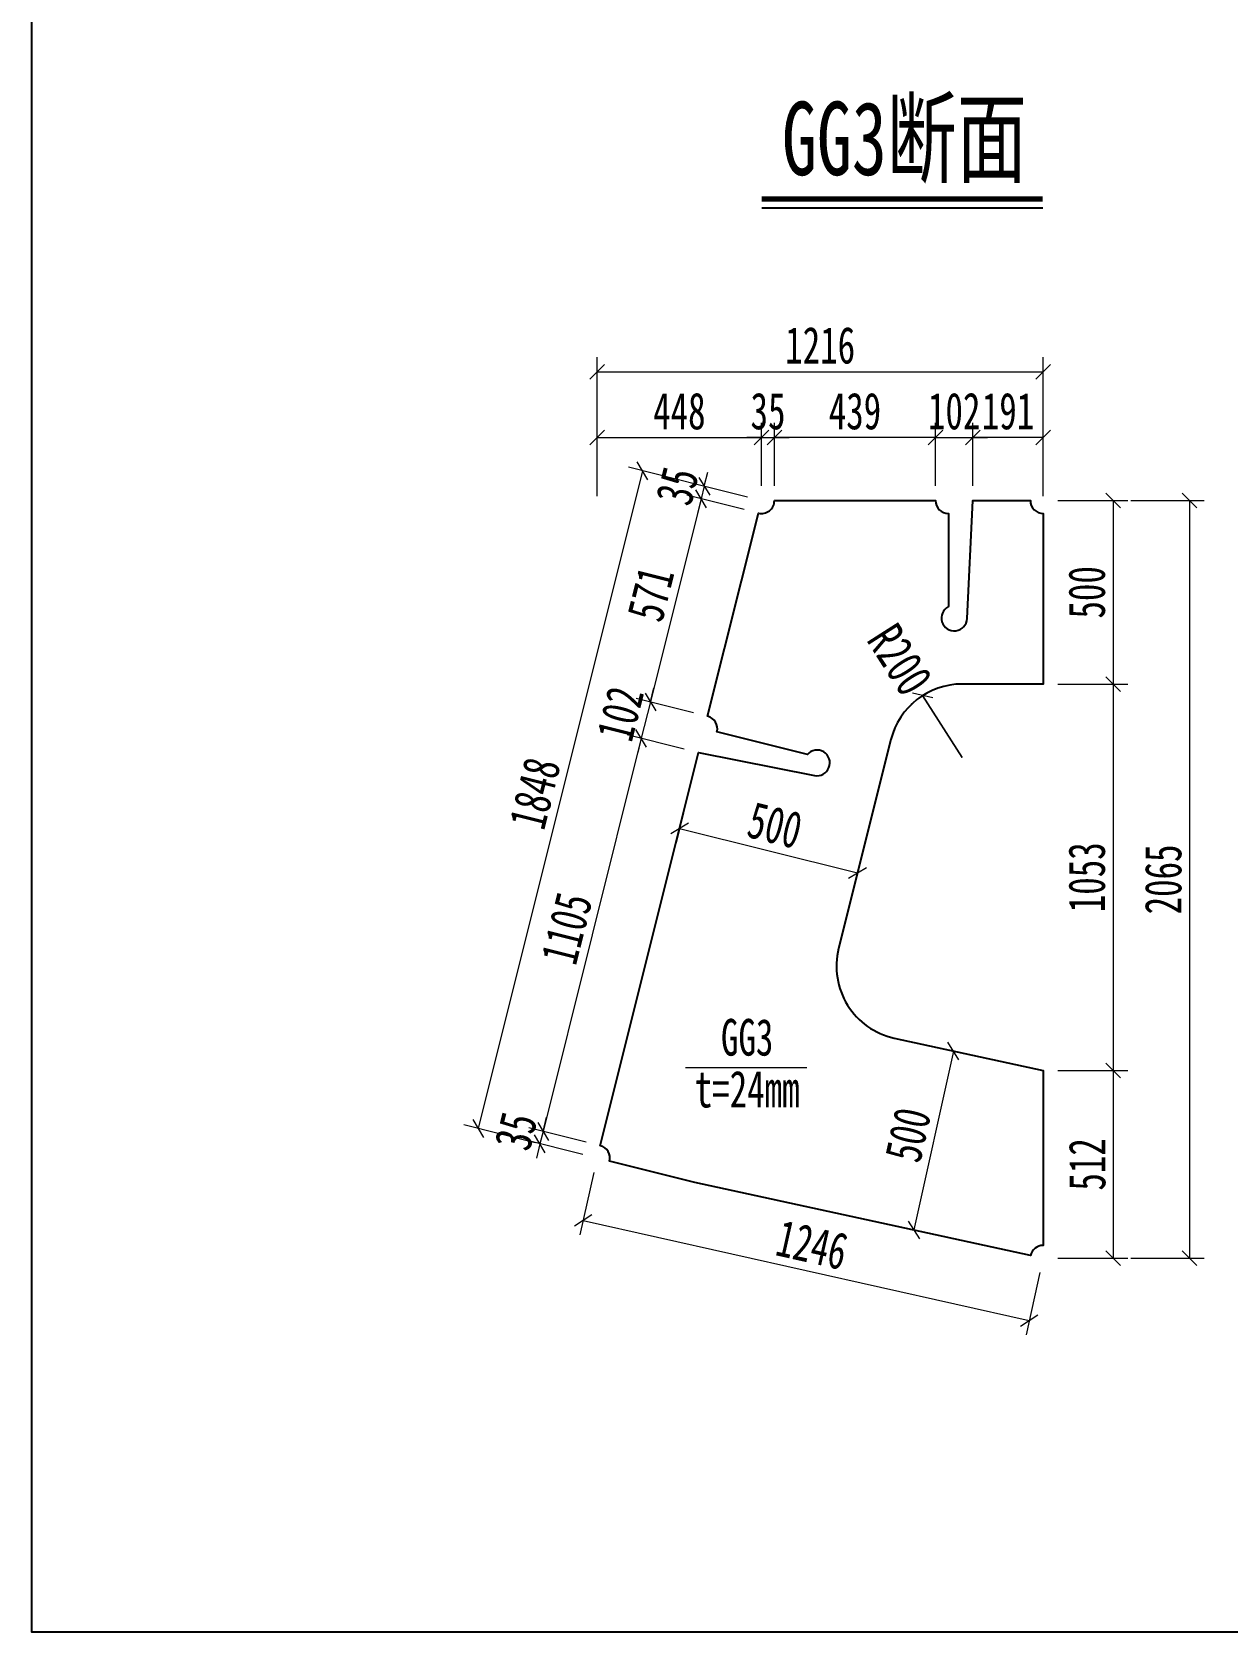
# Model space of a CAD drawing. Header units: millimetres. Extents: x -89049 to 410567, y -307459 to -100425.
# Drawn here: x 153573 to 156833, y -295945 to -291584 of the extents above; entities that cross this region are included whole.
import ezdxf
from ezdxf.enums import TextEntityAlignment as Align

# ---------------------------------------------------------------- set-up
doc = ezdxf.new("R2010")
doc.units = ezdxf.units.MM
doc.layers.get('Defpoints').update_dxf_attribs({"color": 8})
for name, color, linetype, lineweight in [('文字', 7, 'Continuous', 15), ('标注线及字体', 2, 'Continuous', 15), ('细实线', 4, 'Continuous', 15), ('钢板粗线', 1, 'Continuous', 25)]:
    doc.layers.add(name, color=color, linetype=linetype, lineweight=lineweight)
doc.styles.add('111', font='', dxfattribs={"width": 0.7})
doc.styles.add('BM_Dim', font='', dxfattribs={"width": 0.85})
doc.styles.get('111').set_extended_font_data('仿宋_GB2312')
doc.styles.get('BM_Dim').set_extended_font_data('仿宋_GB2312')
doc.dimstyles.new('200', dxfattribs={"dimscale": 0, "dimtxt": 2.5, "dimasz": 1, "dimexe": 1, "dimexo": 1, "dimgap": 0.6, "dimtad": 1, "dimdec": 0, "dimdsep": 46, "dimtxsty": '111', "dimblk": 'OBLIQUE', "dimcen": 0, "dimclrd": 4, "dimclre": 4, "dimclrt": 4, "dimadec": 1, "dimazin": 2, "dimtfac": 1, "dimtdec": 0, "dimtix": 1, "dimtmove": 2, "dimatfit": 3, "dimfxl": 4, "dimfxlon": 1, "dimtolj": 1, "dimlwd": -1, "dimlwe": -1, "dimarcsym": 0})

# ---------------------------------------------------------------- blocks, each defined once
blk = doc.blocks.new('_Oblique')
at = {"color": 0, "linetype": 'ByBlock', "lineweight": -2}
blk.add_line((-0.5, -0.5), (0.5, 0.5), dxfattribs=at)
blk = doc.blocks.new('*D2786')
at = {"layer": 'Defpoints', "color": 0, "transparency": 16777216}
for p in [(155397.2, -292855.8), (155561.7, -292860.8), (155553.2, -292894.8)]:
    blk.add_point(p, dxfattribs=at)
at = {"layer": '细实线', "color": 4, "transparency": 16777216}
for p, q in [((155405.7, -292821.8), (155415.4, -292783)), ((155514.4, -292885.1), (155358.4, -292846.1)), ((155522.9, -292851.1), (155366.9, -292812.1)), ((155405.7, -292821.8), (155397.2, -292855.8)), ((155397.2, -292855.8), (155387.5, -292894.6))]:
    blk.add_line(p, q, dxfattribs=at)
at = {"layer": '细实线', "color": 4, "transparency": 16777216, "xscale": 40, "yscale": 40, "zscale": 40}
for p, rotation in [((155405.7, -292821.8), 255.9641674662573), ((155397.2, -292855.8), 75.9641674662573)]:
    blk.add_blockref('_Oblique', p, dxfattribs=dict(at, rotation=rotation))
at = {"layer": '细实线', "color": 4, "transparency": 16777216, "insert": (155332, -292821.4), "char_height": 100, "attachment_point": 5, "rotation": 75.9642, "style": '111'}
blk.add_mtext('\\A1;35', dxfattribs=at)
blk = doc.blocks.new('*D2787')
at = {"layer": 'Defpoints', "color": 0, "transparency": 16777216}
for p in [(155553.2, -292894.8), (155258.7, -293409.7), (155414.7, -293448.7)]:
    blk.add_point(p, dxfattribs=at)
at = {"layer": '细实线', "color": 4, "transparency": 16777216}
for p, q in [((155514.4, -292885.1), (155358.4, -292846.1)), ((155397.2, -292855.8), (155258.7, -293409.7)), ((155375.9, -293439), (155219.9, -293400))]:
    blk.add_line(p, q, dxfattribs=at)
at = {"layer": '细实线', "color": 4, "transparency": 16777216, "xscale": 40, "yscale": 40, "zscale": 40}
for p, rotation in [((155397.2, -292855.8), 75.96417597265115), ((155258.7, -293409.7), 255.9641759726511)]:
    blk.add_blockref('_Oblique', p, dxfattribs=dict(at, rotation=rotation))
at = {"layer": '细实线', "color": 4, "transparency": 16777216, "insert": (155259.6, -293115.6), "char_height": 100, "attachment_point": 5, "rotation": 75.9642, "style": '111'}
blk.add_mtext('\\A1;571', dxfattribs=at)
blk = doc.blocks.new('*D2788')
at = {"layer": 'Defpoints', "color": 0, "transparency": 16777216}
for p in [(155414.7, -293448.7), (155234, -293508.6), (155390, -293547.6)]:
    blk.add_point(p, dxfattribs=at)
at = {"layer": '细实线', "color": 4, "transparency": 16777216}
for p, q in [((155258.7, -293409.7), (155268.4, -293370.9)), ((155375.9, -293439), (155219.9, -293400)), ((155258.7, -293409.7), (155234, -293508.6)), ((155351.2, -293537.9), (155195.2, -293498.9)), ((155234, -293508.6), (155224.3, -293547.4))]:
    blk.add_line(p, q, dxfattribs=at)
at = {"layer": '细实线', "color": 4, "transparency": 16777216, "xscale": 40, "yscale": 40, "zscale": 40}
for p, rotation in [((155258.7, -293409.7), 255.9641674661211), ((155234, -293508.6), 75.96416746612111)]:
    blk.add_blockref('_Oblique', p, dxfattribs=dict(at, rotation=rotation))
at = {"layer": '细实线', "color": 4, "transparency": 16777216, "insert": (155176.9, -293441.8), "char_height": 100, "attachment_point": 5, "rotation": 75.9642, "style": '111'}
blk.add_mtext('\\A1;102', dxfattribs=at)
blk = doc.blocks.new('*D2789')
at = {"layer": 'Defpoints', "color": 0, "transparency": 16777216}
for p in [(155390, -293547.6), (154966.1, -294580.3), (155122.1, -294619.3)]:
    blk.add_point(p, dxfattribs=at)
at = {"layer": '细实线', "color": 4, "transparency": 16777216}
for p, q in [((155351.2, -293537.9), (155195.2, -293498.9)), ((155234, -293508.6), (154966.1, -294580.3)), ((155083.3, -294609.6), (154927.3, -294570.6))]:
    blk.add_line(p, q, dxfattribs=at)
at = {"layer": '细实线', "color": 4, "transparency": 16777216, "xscale": 40, "yscale": 40, "zscale": 40}
for p, rotation in [((155234, -293508.6), 75.96417675813339), ((154966.1, -294580.3), 255.9641767581334)]:
    blk.add_blockref('_Oblique', p, dxfattribs=dict(at, rotation=rotation))
at = {"layer": '细实线', "color": 4, "transparency": 16777216, "insert": (155030.6, -294027.1), "char_height": 100, "attachment_point": 5, "rotation": 75.9642, "style": '111'}
blk.add_mtext('\\A1;1105', dxfattribs=at)
blk = doc.blocks.new('*D2790')
at = {"layer": 'Defpoints', "color": 0, "transparency": 16777216}
for p in [(154957.6, -294614.2), (155122.1, -294619.3), (155113.6, -294653.2)]:
    blk.add_point(p, dxfattribs=at)
at = {"layer": '细实线', "color": 4, "transparency": 16777216}
for p, q in [((154966.1, -294580.3), (154975.8, -294541.5)), ((155083.3, -294609.6), (154927.3, -294570.6)), ((154966.1, -294580.3), (154957.6, -294614.2)), ((155074.8, -294643.5), (154918.8, -294604.5)), ((154957.6, -294614.2), (154947.9, -294653.1))]:
    blk.add_line(p, q, dxfattribs=at)
at = {"layer": '细实线', "color": 4, "transparency": 16777216, "xscale": 40, "yscale": 40, "zscale": 40}
for p, rotation in [((154957.6, -294614.2), 75.96364147966864), ((154966.1, -294580.3), 255.9636414796686)]:
    blk.add_blockref('_Oblique', p, dxfattribs=dict(at, rotation=rotation))
at = {"layer": '细实线', "color": 4, "transparency": 16777216, "insert": (154892.4, -294579.9), "char_height": 100, "attachment_point": 5, "rotation": 75.9636, "style": '111'}
blk.add_mtext('\\A1;35', dxfattribs=at)
blk = doc.blocks.new('*D2791')
at = {"layer": 'Defpoints', "color": 0, "transparency": 16777216}
for p in [(155561.7, -292860.8), (154789.3, -294572.2), (155113.6, -294653.2)]:
    blk.add_point(p, dxfattribs=at)
at = {"layer": '细实线', "color": 4, "transparency": 16777216}
for p, q in [((155237.4, -292779.8), (154789.3, -294572.2)), ((155392.6, -292818.6), (155198.6, -292770.1)), ((154944.5, -294611), (154750.5, -294562.5))]:
    blk.add_line(p, q, dxfattribs=at)
at = {"layer": '细实线', "color": 4, "transparency": 16777216, "xscale": 40, "yscale": 40, "zscale": 40}
for p, rotation in [((155237.4, -292779.8), 75.96420939332339), ((154789.3, -294572.2), 255.9642093933234)]:
    blk.add_blockref('_Oblique', p, dxfattribs=dict(at, rotation=rotation))
at = {"layer": '细实线', "color": 4, "transparency": 16777216, "insert": (154943.9, -293658.6), "char_height": 100, "attachment_point": 5, "rotation": 75.9642, "style": '111'}
blk.add_mtext('\\A1;1848', dxfattribs=at)
blk = doc.blocks.new('*D2792')
at = {"layer": 'Defpoints', "color": 0, "transparency": 16777216}
for p in [(155113.6, -294653.2), (156329.2, -294925.9), (156291.1, -295095.6)]:
    blk.add_point(p, dxfattribs=at)
at = {"layer": '细实线', "color": 4, "transparency": 16777216}
for p, q in [((155104.8, -294692.3), (155066.7, -294862)), ((155075.5, -294823), (156291.1, -295095.6)), ((156320.4, -294965), (156282.4, -295134.7))]:
    blk.add_line(p, q, dxfattribs=at)
at = {"layer": '细实线', "color": 4, "transparency": 16777216, "xscale": 40, "yscale": 40, "zscale": 40}
for p, rotation in [((155075.5, -294823), 167.3570409250962), ((156291.1, -295095.6), 347.3570409250962)]:
    blk.add_blockref('_Oblique', p, dxfattribs=dict(at, rotation=rotation))
at = {"layer": '细实线', "color": 4, "transparency": 16777216, "insert": (155699, -294889.5), "char_height": 100, "attachment_point": 5, "rotation": 347.357, "style": '111'}
blk.add_mtext('\\A1;1246', dxfattribs=at)
blk = doc.blocks.new('*D2805')
at = {"layer": 'Defpoints', "color": 0, "transparency": 16777216}
for p in [(156214, -294389.7), (155976.8, -294848.9), (156106.5, -294877.5)]:
    blk.add_point(p, dxfattribs=at)
at = {"layer": '细实线', "color": 4, "transparency": 16777216}
for p, q in [((156084.3, -294361.1), (155976.8, -294848.9)), ((156175, -294381.1), (156045.3, -294352.5)), ((156067.4, -294868.9), (155937.7, -294840.3))]:
    blk.add_line(p, q, dxfattribs=at)
at = {"layer": '细实线', "color": 4, "transparency": 16777216, "xscale": 40, "yscale": 40, "zscale": 40}
for p, rotation in [((156084.3, -294361.1), 77.56419204179545), ((155976.8, -294848.9), 257.5641920417954)]:
    blk.add_blockref('_Oblique', p, dxfattribs=dict(at, rotation=rotation))
at = {"layer": '细实线', "color": 4, "transparency": 16777216, "insert": (155960.7, -294589.6), "char_height": 100, "attachment_point": 5, "rotation": 77.5642, "style": '111'}
blk.add_mtext('\\A1;500', dxfattribs=at)
blk = doc.blocks.new('*D2807')
at = {"layer": 'Defpoints', "color": 0, "transparency": 16777216}
for p in [(156000.7, -293392.2), (156108.2, -293560.8)]:
    blk.add_point(p, dxfattribs=at)
at = {"layer": '细实线', "color": 4, "transparency": 16777216}
for p, q in [((156000.7, -293392.2), (156108.2, -293560.8)), ((156108.2, -293560.8), (156000.7, -293392.2))]:
    blk.add_line(p, q, dxfattribs=at)
blk.add_arc((156108.2, -293560.8), 200, 101.4783, 133.9851, dxfattribs=at)
at = {"layer": '细实线', "color": 4, "transparency": 16777216, "xscale": 40, "yscale": 40, "zscale": 40, "rotation": 122.5067819489917}
blk.add_blockref('_Oblique', (156000.7, -293392.2), dxfattribs=at)
at = {"layer": '细实线', "color": 4, "transparency": 16777216, "insert": (155938.4, -293294.3), "char_height": 100, "attachment_point": 5, "rotation": 302.5068, "style": '111'}
blk.add_mtext('\\A1;R200', dxfattribs=at)
blk = doc.blocks.new('*D4606')
at = {"layer": 'Defpoints', "color": 0, "transparency": 16777216}
for p in [(155596.7, -292688.9), (155561.7, -292860.8), (155596.7, -292860.8)]:
    blk.add_point(p, dxfattribs=at)
at = {"layer": '细实线', "color": 4, "transparency": 16777216}
for p, q in [((155561.7, -292820.8), (155561.7, -292648.9)), ((155596.7, -292820.8), (155596.7, -292648.9)), ((155561.7, -292688.9), (155521.7, -292688.9)), ((155561.7, -292688.9), (155596.7, -292688.9)), ((155596.7, -292688.9), (155636.7, -292688.9))]:
    blk.add_line(p, q, dxfattribs=at)
at = {"layer": '细实线', "color": 4, "transparency": 16777216, "xscale": 40, "yscale": 40, "zscale": 40}
blk.add_blockref('_Oblique', (155561.7, -292688.9), dxfattribs=at)
at = {"layer": '细实线', "color": 4, "transparency": 16777216, "xscale": 40, "yscale": 40, "zscale": 40, "rotation": 180}
blk.add_blockref('_Oblique', (155596.7, -292688.9), dxfattribs=at)
at = {"layer": '细实线', "color": 4, "transparency": 16777216, "insert": (155579.2, -292617.3), "char_height": 100, "attachment_point": 5, "style": '111'}
blk.add_mtext('\\A1;35', dxfattribs=at)
blk = doc.blocks.new('*D4607')
at = {"layer": 'Defpoints', "color": 0, "transparency": 16777216}
for p in [(155596.7, -292688.9), (155596.7, -292860.8), (156035.7, -292860.8)]:
    blk.add_point(p, dxfattribs=at)
at = {"layer": '细实线', "color": 4, "transparency": 16777216}
for p, q in [((155596.7, -292820.8), (155596.7, -292648.9)), ((156035.7, -292820.8), (156035.7, -292648.9)), ((156035.7, -292688.9), (155596.7, -292688.9))]:
    blk.add_line(p, q, dxfattribs=at)
at = {"layer": '细实线', "color": 4, "transparency": 16777216, "xscale": 40, "yscale": 40, "zscale": 40, "rotation": 180}
blk.add_blockref('_Oblique', (155596.7, -292688.9), dxfattribs=at)
at = {"layer": '细实线', "color": 4, "transparency": 16777216, "xscale": 40, "yscale": 40, "zscale": 40}
blk.add_blockref('_Oblique', (156035.7, -292688.9), dxfattribs=at)
at = {"layer": '细实线', "color": 4, "transparency": 16777216, "insert": (155816.2, -292617.3), "char_height": 100, "attachment_point": 5, "style": '111'}
blk.add_mtext('\\A1;439', dxfattribs=at)
blk = doc.blocks.new('*D4608')
at = {"layer": 'Defpoints', "color": 0, "transparency": 16777216}
for p in [(156137.7, -292688.9), (156035.7, -292860.7), (156137.7, -292860.7)]:
    blk.add_point(p, dxfattribs=at)
at = {"layer": '细实线', "color": 4, "transparency": 16777216}
for p, q in [((156035.7, -292820.7), (156035.7, -292648.9)), ((156137.7, -292820.7), (156137.7, -292648.9)), ((156035.7, -292688.9), (155995.7, -292688.9)), ((156035.7, -292688.9), (156137.7, -292688.9)), ((156137.7, -292688.9), (156177.7, -292688.9))]:
    blk.add_line(p, q, dxfattribs=at)
at = {"layer": '细实线', "color": 4, "transparency": 16777216, "xscale": 40, "yscale": 40, "zscale": 40}
blk.add_blockref('_Oblique', (156035.7, -292688.9), dxfattribs=at)
at = {"layer": '细实线', "color": 4, "transparency": 16777216, "xscale": 40, "yscale": 40, "zscale": 40, "rotation": 180}
blk.add_blockref('_Oblique', (156137.7, -292688.9), dxfattribs=at)
at = {"layer": '细实线', "color": 4, "transparency": 16777216, "insert": (156086.7, -292617.3), "char_height": 100, "attachment_point": 5, "style": '111'}
blk.add_mtext('\\A1;102', dxfattribs=at)
blk = doc.blocks.new('*D4609')
at = {"layer": 'Defpoints', "color": 0, "transparency": 16777216}
for p in [(156137.7, -292688.9), (156137.7, -292860.8), (156329.2, -292895.8)]:
    blk.add_point(p, dxfattribs=at)
at = {"layer": '细实线', "color": 4, "transparency": 16777216}
for p, q in [((156137.7, -292820.8), (156137.7, -292648.9)), ((156329.2, -292848.9), (156329.2, -292648.9)), ((156329.2, -292688.9), (156137.7, -292688.9))]:
    blk.add_line(p, q, dxfattribs=at)
at = {"layer": '细实线', "color": 4, "transparency": 16777216, "xscale": 40, "yscale": 40, "zscale": 40, "rotation": 180}
blk.add_blockref('_Oblique', (156137.7, -292688.9), dxfattribs=at)
at = {"layer": '细实线', "color": 4, "transparency": 16777216, "xscale": 40, "yscale": 40, "zscale": 40}
blk.add_blockref('_Oblique', (156329.2, -292688.9), dxfattribs=at)
at = {"layer": '细实线', "color": 4, "transparency": 16777216, "insert": (156233.4, -292617.3), "char_height": 100, "attachment_point": 5, "style": '111'}
blk.add_mtext('\\A1;191', dxfattribs=at)
blk = doc.blocks.new('*D4610')
at = {"layer": 'Defpoints', "color": 0, "transparency": 16777216}
for p in [(156329.2, -292509.5), (155113.6, -292829.8), (156329.2, -292914.4)]:
    blk.add_point(p, dxfattribs=at)
at = {"layer": '细实线', "color": 4, "transparency": 16777216}
for p, q in [((155113.6, -292669.5), (155113.6, -292469.5)), ((156329.2, -292669.5), (156329.2, -292469.5)), ((155113.6, -292509.5), (156329.2, -292509.5))]:
    blk.add_line(p, q, dxfattribs=at)
at = {"layer": '细实线', "color": 4, "transparency": 16777216, "xscale": 40, "yscale": 40, "zscale": 40, "rotation": 180}
blk.add_blockref('_Oblique', (155113.6, -292509.5), dxfattribs=at)
at = {"layer": '细实线', "color": 4, "transparency": 16777216, "xscale": 40, "yscale": 40, "zscale": 40}
blk.add_blockref('_Oblique', (156329.2, -292509.5), dxfattribs=at)
at = {"layer": '细实线', "color": 4, "transparency": 16777216, "insert": (155721.4, -292438), "char_height": 100, "attachment_point": 5, "style": '111'}
blk.add_mtext('\\A1;1216', dxfattribs=at)
blk = doc.blocks.new('*D4611')
at = {"layer": 'Defpoints', "color": 0, "transparency": 16777216}
for p in [(155561.7, -292688.9), (155561.7, -292860.8), (155113.6, -294653.2)]:
    blk.add_point(p, dxfattribs=at)
at = {"layer": '细实线', "color": 4, "transparency": 16777216}
for p, q in [((155113.6, -292848.9), (155113.6, -292648.9)), ((155561.7, -292820.8), (155561.7, -292648.9)), ((155113.6, -292688.9), (155561.7, -292688.9))]:
    blk.add_line(p, q, dxfattribs=at)
at = {"layer": '细实线', "color": 4, "transparency": 16777216, "xscale": 40, "yscale": 40, "zscale": 40, "rotation": 180}
blk.add_blockref('_Oblique', (155113.6, -292688.9), dxfattribs=at)
at = {"layer": '细实线', "color": 4, "transparency": 16777216, "xscale": 40, "yscale": 40, "zscale": 40}
blk.add_blockref('_Oblique', (155561.7, -292688.9), dxfattribs=at)
at = {"layer": '细实线', "color": 4, "transparency": 16777216, "insert": (155337.6, -292617.3), "char_height": 100, "attachment_point": 5, "style": '111'}
blk.add_mtext('\\A1;448', dxfattribs=at)
blk = doc.blocks.new('*D4612')
at = {"layer": 'Defpoints', "color": 0, "transparency": 16777216}
for p in [(156329.2, -292860.8), (156329.2, -293360.8), (156519.9, -293360.8)]:
    blk.add_point(p, dxfattribs=at)
at = {"layer": '细实线', "color": 4, "transparency": 16777216}
for p, q in [((156369.2, -292860.8), (156559.9, -292860.8)), ((156519.9, -292860.8), (156519.9, -293360.8)), ((156369.2, -293360.8), (156559.9, -293360.8))]:
    blk.add_line(p, q, dxfattribs=at)
at = {"layer": '细实线', "color": 4, "transparency": 16777216, "xscale": 40, "yscale": 40, "zscale": 40}
for p, rotation in [((156519.9, -292860.8), 90), ((156519.9, -293360.8), 270)]:
    blk.add_blockref('_Oblique', p, dxfattribs=dict(at, rotation=rotation))
at = {"layer": '细实线', "color": 4, "transparency": 16777216, "insert": (156448.3, -293110.8), "char_height": 100, "attachment_point": 5, "rotation": 90, "style": '111'}
blk.add_mtext('\\A1;500', dxfattribs=at)
blk = doc.blocks.new('*D4613')
at = {"layer": 'Defpoints', "color": 0, "transparency": 16777216}
for p in [(156329.2, -293360.8), (156329.2, -294414.2), (156519.9, -294414.2)]:
    blk.add_point(p, dxfattribs=at)
at = {"layer": '细实线', "color": 4, "transparency": 16777216}
for p, q in [((156369.2, -293360.8), (156559.9, -293360.8)), ((156519.9, -293360.8), (156519.9, -294414.2)), ((156369.2, -294414.2), (156559.9, -294414.2))]:
    blk.add_line(p, q, dxfattribs=at)
at = {"layer": '细实线', "color": 4, "transparency": 16777216, "xscale": 40, "yscale": 40, "zscale": 40}
for p, rotation in [((156519.9, -293360.8), 90), ((156519.9, -294414.2), 270)]:
    blk.add_blockref('_Oblique', p, dxfattribs=dict(at, rotation=rotation))
at = {"layer": '细实线', "color": 4, "transparency": 16777216, "insert": (156448.3, -293887.5), "char_height": 100, "attachment_point": 5, "rotation": 90, "style": '111'}
blk.add_mtext('\\A1;1053', dxfattribs=at)
blk = doc.blocks.new('*D4614')
at = {"layer": 'Defpoints', "color": 0, "transparency": 16777216}
for p in [(156329.2, -294414.2), (156329.2, -294925.9), (156519.9, -294925.9)]:
    blk.add_point(p, dxfattribs=at)
at = {"layer": '细实线', "color": 4, "transparency": 16777216}
for p, q in [((156369.2, -294414.2), (156559.9, -294414.2)), ((156519.9, -294414.2), (156519.9, -294925.9)), ((156369.2, -294925.9), (156559.9, -294925.9))]:
    blk.add_line(p, q, dxfattribs=at)
at = {"layer": '细实线', "color": 4, "transparency": 16777216, "xscale": 40, "yscale": 40, "zscale": 40}
for p, rotation in [((156519.9, -294414.2), 90), ((156519.9, -294925.9), 270)]:
    blk.add_blockref('_Oblique', p, dxfattribs=dict(at, rotation=rotation))
at = {"layer": '细实线', "color": 4, "transparency": 16777216, "insert": (156449.4, -294670.1), "char_height": 100, "attachment_point": 5, "rotation": 90, "style": '111'}
blk.add_mtext('\\A1;512', dxfattribs=at)
blk = doc.blocks.new('*D4615')
at = {"layer": 'Defpoints', "color": 0, "transparency": 16777216}
for p in [(156329.2, -292860.8), (156329.2, -294925.9), (156728.2, -294925.9)]:
    blk.add_point(p, dxfattribs=at)
at = {"layer": '细实线', "color": 4, "transparency": 16777216}
for p, q in [((156568.2, -292860.8), (156768.2, -292860.8)), ((156728.2, -292860.8), (156728.2, -294925.9)), ((156568.2, -294925.9), (156768.2, -294925.9))]:
    blk.add_line(p, q, dxfattribs=at)
at = {"layer": '细实线', "color": 4, "transparency": 16777216, "xscale": 40, "yscale": 40, "zscale": 40}
for p, rotation in [((156728.2, -292860.8), 90), ((156728.2, -294925.9), 270)]:
    blk.add_blockref('_Oblique', p, dxfattribs=dict(at, rotation=rotation))
at = {"layer": '细实线', "color": 4, "transparency": 16777216, "insert": (156656.6, -293893.4), "char_height": 100, "attachment_point": 5, "rotation": 90, "style": '111'}
blk.add_mtext('\\A1;2065', dxfattribs=at)
blk = doc.blocks.new('*D4620')
at = {"layer": 'Defpoints', "color": 0, "transparency": 16777216}
for p in [(155368.9, -293631.8), (155854, -293753.1), (155823.3, -293875.7)]:
    blk.add_point(p, dxfattribs=at)
at = {"layer": '细实线', "color": 4, "transparency": 16777216}
for p, q in [((155359.2, -293670.6), (155328.6, -293793.3)), ((155338.3, -293754.5), (155823.3, -293875.7)), ((155844.3, -293791.9), (155813.6, -293914.5))]:
    blk.add_line(p, q, dxfattribs=at)
at = {"layer": '细实线', "color": 4, "transparency": 16777216, "xscale": 40, "yscale": 40, "zscale": 40}
for p, rotation in [((155338.3, -293754.5), 165.9641759726745), ((155823.3, -293875.7), 345.9641759726745)]:
    blk.add_blockref('_Oblique', p, dxfattribs=dict(at, rotation=rotation))
at = {"layer": '细实线', "color": 4, "transparency": 16777216, "insert": (155598.2, -293745.7), "char_height": 100, "attachment_point": 5, "rotation": 345.9642, "style": '111'}
blk.add_mtext('\\A1;500', dxfattribs=at)

msp = doc.modelspace()

# ---------------------------------------------------------------- linework, layer by layer
at = {"color": 4}
msp.add_line((155562, -292062.6), (156328, -292062.6), dxfattribs=at)
at = {"color": 6, "const_width": 14.4}
msp.add_lwpolyline([(155562, -292038.6), (156328, -292038.6)], dxfattribs=at)
at = {"layer": 'Defpoints'}
msp.add_lwpolyline([(153573.4, -285712.7), (168973.4, -285712.7), (168973.4, -295944.7), (153573.4, -295944.7)], close=True, dxfattribs=at)
at = {"layer": '细实线'}
msp.add_line((155354.8, -294406.4), (155685.5, -294406.4), dxfattribs=at)
at = {"layer": '钢板粗线'}
msp.add_lwpolyline([(155122.1, -294619.3), (155390, -293547.6), (155706, -293610.1, 1.730969), (155686.5, -293552.7), (155440.2, -293491.1, 0.414115), (155414.7, -293448.7), (155553.2, -292894.8, 0.487926), (155596.7, -292860.8), (156035.7, -292860.8, 0.41409), (156070.7, -292895.8), (156070.7, -293149.7, 1.73098), (156121.7, -293182.6), (156137.7, -292860.8), (156294.2, -292860.8, 0.414214), (156329.2, -292895.8), (156329.2, -293360.8), (156108.2, -293360.8, 0.344153), (155914.2, -293512.3), (155771.8, -294082, 0.423243), (155923.3, -294325.9), (156329.2, -294414.2), (156329.2, -294890.9, 0.352768), (156295, -294918.5), (155380.2, -294719.4), (155147.5, -294661.7, 0.41374)], format="xyb", close=True, dxfattribs=at)

# ---------------------------------------------------------------- texts
at = {"layer": '文字', "style": 'BM_Dim', "width": 0.7}
for s, p in [('GG3', (155522.4, -294403.6)), ('t=24mm', (155522.4, -294544.8))]:
    msp.add_text(s, height=100, dxfattribs=at).set_placement(p, align=Align.BOTTOM_CENTER)
at = {"layer": '标注线及字体', "style": '111', "width": 0.7}
msp.add_text('GG3断面', height=200, dxfattribs=at).set_placement((155951.1, -291870.2), align=Align.MIDDLE)

# ---------------------------------------------------------------- dimensions: what is measured, and where the dimension line sits
at = {"layer": '细实线'}
for base, p1, p2, picture, middle in [((156329.2, -292509.5), (155113.6, -292829.8), (156329.2, -292914.4), '*D4610', (155721.4, -292438)), ((155561.7, -292688.9), (155113.6, -294653.2), (155561.7, -292860.8), '*D4611', (155337.6, -292617.3)), ((155596.7, -292688.9), (155561.7, -292860.8), (155596.7, -292860.8), '*D4606', (155579.2, -292617.3)), ((156137.7, -292688.9), (156035.7, -292860.7), (156137.7, -292860.7), '*D4608', (156086.7, -292617.3))]:
    dim = msp.add_linear_dim(base=base, p1=p1, p2=p2, dimstyle='200', override={"dimscale": 40, "dimblk": 'Oblique'}, dxfattribs=at)
    dim.commit()
    dim.dimension.update_dxf_attribs({"geometry": picture, "text_midpoint": middle})
for base, p1, p2, angle, picture, middle in [((155596.7, -292688.9), (156035.7, -292860.8), (155596.7, -292860.8), 180, '*D4607', (155816.2, -292617.3)), ((156137.697, -292688.8806), (156329.1833, -292895.8253), (156137.697, -292860.8253), 180, '*D4609', (156233.4402, -292617.313)), ((156519.9, -293360.8), (156329.2, -292860.8), (156329.2, -293360.8), 90, '*D4612', (156448.3, -293110.8)), ((156728.2, -294925.9), (156329.2, -292860.8), (156329.2, -294925.9), 90, '*D4615', (156656.6, -293893.4)), ((156519.9, -294414.2), (156329.2, -293360.8), (156329.2, -294414.2), 90, '*D4613', (156448.3, -293887.5)), ((156519.9, -294925.9), (156329.2, -294414.2), (156329.2, -294925.9), 90, '*D4614', (156449.4, -294670.1))]:
    dim = msp.add_linear_dim(base=base, p1=p1, p2=p2, angle=angle, dimstyle='200', override={"dimscale": 40, "dimblk": 'Oblique'}, dxfattribs=at)
    dim.commit()
    dim.dimension.update_dxf_attribs({"geometry": picture, "text_midpoint": middle})
for p1, p2, distance, picture, middle in [((155561.7, -292860.8), (155113.6, -294653.2), -334.2, '*D2791', (154943.9, -293658.6)), ((155561.7, -292860.8), (155553.2, -292894.8), -160.8, '*D2786', (155332, -292821.4)), ((155553.2, -292894.8), (155414.7, -293448.7), -160.8, '*D2787', (155259.6, -293115.6)), ((155414.7, -293448.7), (155390, -293547.6), -160.8, '*D2788', (155176.9, -293441.8)), ((155390, -293547.6), (155122.1, -294619.3), -160.8, '*D2789', (155030.6, -294027.1)), ((155368.9, -293631.8), (155854, -293753.1), -126.4, '*D4620', (155598.2, -293745.7)), ((156214, -294389.7), (156106.5, -294877.5), -132.8, '*D2805', (155960.7, -294589.6)), ((155122.1, -294619.3), (155113.6, -294653.2), -160.8, '*D2790', (154892.4, -294579.9)), ((155113.6, -294653.2), (156329.2, -294925.9), -173.9, '*D2792', (155699, -294889.5))]:
    dim = msp.add_aligned_dim(p1=p1, p2=p2, distance=distance, dimstyle='200', override={"dimscale": 40, "dimblk": 'Oblique'}, dxfattribs=at)
    dim.commit()
    dim.dimension.update_dxf_attribs({"geometry": picture, "text_midpoint": middle})
dim = msp.add_radius_dim(center=(156108.2, -293560.8), mpoint=(156000.7, -293392.2), dimstyle='200', override={"dimscale": 40, "dimblk": 'Oblique'}, dxfattribs=at)
dim.commit()
dim.dimension.update_dxf_attribs({"geometry": '*D2807', "text_midpoint": (155938.4, -293294.3), "dimtype": 164})

doc.saveas('drawing.dxf')
